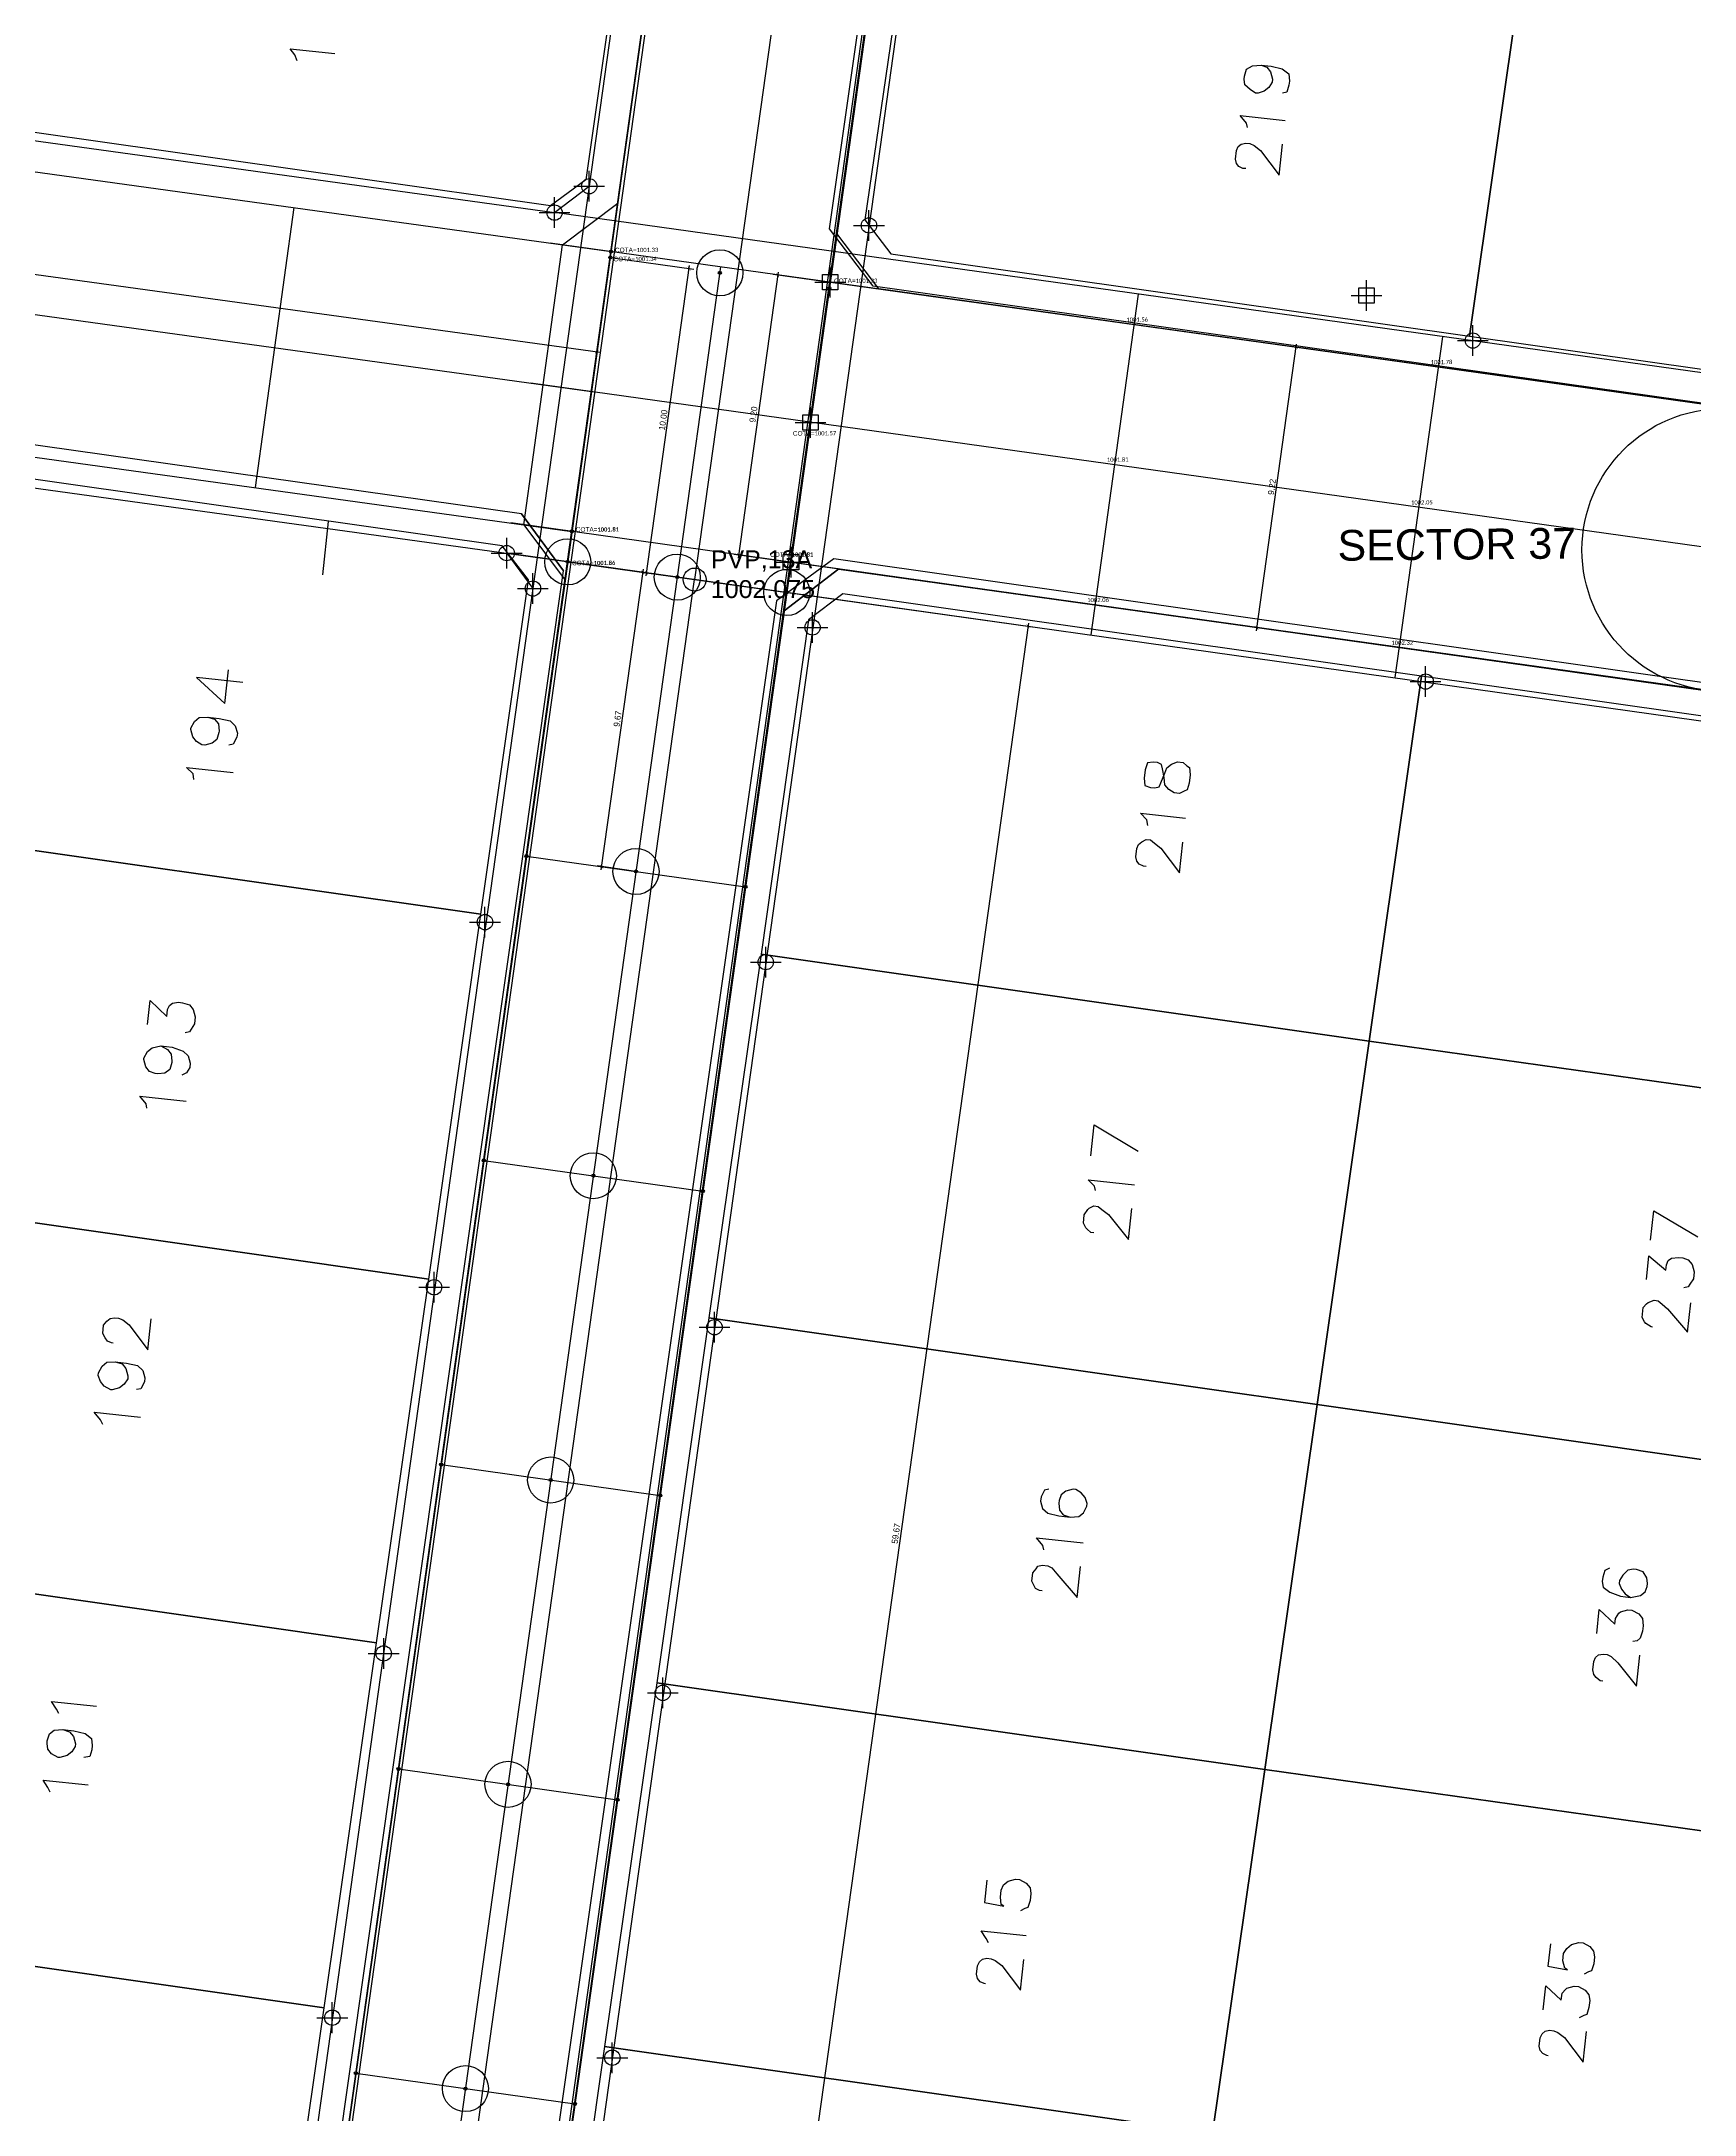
# Model space of a CAD drawing. Header units: metres. Extents: x -977055 to 805873, y -1033982 to 242021.
# Drawn here: x 926.9 to 980.7, y 897.5 to 965 of the extents above; entities that cross this region are included whole.
import ezdxf

# ---------------------------------------------------------------- set-up
doc = ezdxf.new("R2010")
doc.units = ezdxf.units.M
doc.header["$PDMODE"] = 32
doc.header["$PDSIZE"] = 1.5
for name, color, linetype in [('12-CONDICIONES EXISTENTES', 2, 'Continuous'), ('C-ANNO-MATC-TEXT', 150, 'Continuous'), ('C-ROAD-PROF-TEXT', 11, 'Continuous'), ('LOTE 243', 6, 'Continuous'), ('PUNTOS V', 4, 'Continuous'), ('V-NODE', 1, 'Continuous')]:
    doc.layers.add(name, color=color, linetype=linetype)
doc.layers.add('PDF2_area escolar', color=7, linetype='Continuous', true_color=0x989898)
doc.layers.add('PDF_Geometry', color=7, linetype='Continuous', true_color=0x797979)
doc.styles.add('CITY2', font='stylu.ttf', dxfattribs={"height": 0.2})
doc.styles.get("Standard").update_dxf_attribs({"font": 'arial.ttf'})
doc.dimstyles.new('COTAS2', dxfattribs={"dimtxt": 0.02, "dimasz": 0.1, "dimexe": 0.15, "dimexo": 0.08, "dimgap": 0.05, "dimtad": 1, "dimzin": 0, "dimdsep": 46, "dimtxsty": 'CITY2', "dimblk": 'ARCHTICK', "dimcen": 1, "dimdle": 0.1, "dimclrd": 1, "dimclre": 1, "dimclrt": 2, "dimadec": 0, "dimazin": 0, "dimtfac": 1, "dimtofl": 0, "dimtmove": 0, "dimatfit": 3, "dimldrblk": 'ARCHTICK', "dimfxl": 0.18, "dimtolj": 1, "dimtzin": 0, "dimarcsym": 0})

# ---------------------------------------------------------------- blocks, each defined once
blk = doc.blocks.new('base')
at = {"layer": 'PDF_Geometry', "lineweight": 25, "extrusion": (-0.000787417, 0.063364, 0.99799), "elevation": 0.026}
for points in [[(-314.355, -197.288), (-299.601, -195.681), (-292.744, -194.188), (-282.663, -192.111), (-274.476, -190.361), (-258.037, -185.154), (-248.029, -180.61), (-240.539, -177.71), (-228.643, -174.042), (-222.733, -172.714), (-217.384, -171.04), (-209.935, -169.248), (-202.16, -164.759), (-196.196, -160.284), (-195.073, -159.817), (-178.095, -157.457), (-154.298, -156.614), (-136.667, -154.611), (-124.436, -153.164), (-118.066, -151.474), (-100.79, -146.646), (-80.955, -140.967), (-73.385, -139.328), (-61.694, -135.822), (-40.504, -131.604), (-37.727, -130.872), (-17.661, -129.441), (1.311, -127.461), (21.092, -124.929), (41.006, -122.83), (47.376, -123.458), (63.592, -123.186), (81.402, -124.312), (85.639, -96.072), (88.705, -66.393), (92.811, -40.781), (97.16, -22.386), (100.596, -1.562), (102.483, 8.32), (109.691, 37.361), (117.528, 76.62), (126.217, 115.638), (131.513, 149.592), (134.682, 173.973), (136.916, 195.591), (139.956, 229.678), (141.558, 250.676), (142.614, 271.37), (143.252, 283.21), (147.066, 312.938), (152.58, 355.631), (153.554, 396.042), (150.869, 418.02), (151.777, 438.639), (150.959, 458.028), (151.777, 438.639), (150.869, 418.02), (153.554, 396.042), (152.58, 355.631), (147.066, 312.938), (143.252, 283.21), (142.614, 271.37), (141.558, 250.676), (139.956, 229.678), (136.916, 195.591), (134.682, 173.973), (131.513, 149.592), (126.217, 115.638), (117.528, 76.62), (109.691, 37.361), (102.483, 8.32), (100.596, -1.562), (97.16, -22.386), (92.811, -40.781), (88.705, -66.393), (85.639, -96.072), (81.402, -124.312), (63.592, -123.186), (47.376, -123.458), (41.006, -122.83), (21.092, -124.929), (1.311, -127.461), (-17.661, -129.441), (-37.727, -130.872), (-40.504, -131.604), (-61.694, -135.822), (-73.385, -139.328), (-80.955, -140.967), (-100.79, -146.646), (-118.066, -151.474), (-124.436, -153.164), (-136.667, -154.611), (-154.298, -156.614), (-178.095, -157.457), (-195.073, -159.817), (-196.196, -160.284), (-202.16, -164.759), (-209.935, -169.248), (-217.384, -171.04), (-222.733, -172.714), (-228.643, -174.042), (-240.539, -177.71), (-248.029, -180.61), (-258.037, -185.154), (-274.476, -190.361), (-282.663, -192.111), (-292.744, -194.188), (-299.601, -195.681), (-314.355, -197.288), (-312.178, -178.446), (-309.146, -157.898), (-306.876, -132.899), (-305.823, -118.002), (-298.643, -78.802), (-291.055, -45.077), (-282.252, -15.116), (-275.645, 10.473), (-270.319, 33.898), (-263.825, 63.164), (-258.15, 86.408), (-284.424, 123.888)], [(-120.33, -7.08), (-121.726, -5.196), (-110.823, 64.902), (-108.945, 66.252), (-70.522, 60.325), (-69.126, 58.441), (-80.029, -11.657), (-81.907, -13.007)], [(-51.867, 52.744), (-51.797, 52.55), (-51.637, 52.346), (-53.099, 52.522)], [(-83.242, 53.278), (-83.419, 53.346), (-83.54, 53.5), (-83.604, 53.739), (-83.593, 53.831), (-83.479, 54.003), (-83.326, 54.123), (-83.132, 54.193), (-83.04, 54.182), (-82.869, 54.068), (-82.702, 53.909), (-82.679, 53.721), (-82.69, 53.629), (-82.763, 53.406), (-82.962, 53.291), (-83.242, 53.278), (-83.562, 53.317), (-83.922, 53.407), (-84.134, 53.571), (-84.152, 53.805), (-84.136, 53.943), (-84.062, 54.166), (-83.92, 54.195)], [(-82.766, 55.308), (-82.736, 55.165), (-82.535, 54.909), (-83.998, 55.085)], [(-82.697, 56.644), (-82.606, 56.633), (-82.474, 56.571), (-82.394, 56.469), (-82.365, 56.326), (-82.398, 56.052), (-82.46, 55.92), (-82.562, 55.84), (-82.705, 55.811), (-82.842, 55.827), (-82.974, 55.889), (-83.186, 56.054), (-83.783, 56.868), (-83.904, 55.862)], [(-70.522, 60.325), (-69.126, 58.441)], [(-58.98, 67.605), (-60.33, 69.484)], [(-52.49, 69.513), (-52.699, 67.776)], [(-95.361, 161.299), (-95.875, 161.268), (-108.942, 77.056), (-107.591, 75.178), (-69.128, 69.199), (-67.25, 70.549), (-53.172, 161.224)], [(-69.128, 69.199), (-67.25, 70.549)], [(-49.844, 72.997), (-48.336, 72.815), (-49.253, 73.667), (-49.385, 72.57)], [(-48.69, 74.11), (-48.913, 74.183), (-49.034, 74.336), (-49.052, 74.57), (-49.046, 74.616), (-48.973, 74.839), (-48.819, 74.96), (-48.58, 75.024), (-48.488, 75.013), (-48.317, 74.899), (-48.196, 74.746), (-48.132, 74.506), (-48.138, 74.46), (-48.256, 74.243), (-48.41, 74.122), (-48.69, 74.11), (-49.056, 74.154), (-49.416, 74.243), (-49.582, 74.403), (-49.646, 74.642), (-49.629, 74.779), (-49.51, 74.997), (-49.368, 75.026)], [(-48.214, 76.139), (-48.19, 75.951), (-47.983, 75.74), (-49.492, 75.922)], [(-79.241, 78.022), (-79.217, 77.834), (-79.01, 77.623), (-80.473, 77.8)], [(-79.172, 79.359), (-79.081, 79.348), (-78.949, 79.285), (-78.869, 79.183), (-78.84, 79.04), (-78.873, 78.766), (-78.935, 78.635), (-79.037, 78.554), (-79.186, 78.479), (-79.323, 78.496), (-79.449, 78.604), (-79.661, 78.768), (-80.258, 79.582), (-80.379, 78.577)], [(-46.604, 84.106), (-46.698, 83.329), (-47.237, 83.858), (-47.265, 83.629), (-47.327, 83.498), (-47.429, 83.417), (-47.618, 83.394), (-47.755, 83.41), (-47.978, 83.483), (-48.098, 83.637), (-48.162, 83.877), (-48.135, 84.105), (-48.021, 84.277), (-47.965, 84.363), (-47.822, 84.392)], [(-47.03, 84.807), (-47.248, 84.926), (-47.368, 85.079), (-47.386, 85.313), (-47.381, 85.359), (-47.308, 85.582), (-47.154, 85.703), (-46.92, 85.721), (-46.829, 85.71), (-46.651, 85.642), (-46.531, 85.489), (-46.467, 85.249), (-46.472, 85.203), (-46.591, 84.986), (-46.745, 84.865), (-47.03, 84.807), (-47.396, 84.851), (-47.75, 84.986), (-47.917, 85.145), (-47.981, 85.385), (-47.964, 85.522), (-47.851, 85.694), (-47.703, 85.769)], [(-46.554, 86.836), (-46.525, 86.693), (-46.324, 86.437), (-47.832, 86.619)], [(-77.25, 88.772), (-77.371, 87.767), (-78.797, 88.634)], [(-77.392, 89.902), (-77.363, 89.76), (-77.156, 89.549), (-78.665, 89.731)], [(-77.318, 91.284), (-77.227, 91.273), (-77.101, 91.166), (-77.06, 91.114), (-76.986, 90.966), (-77.019, 90.692), (-77.132, 90.52), (-77.183, 90.48), (-77.331, 90.405), (-77.469, 90.422), (-77.595, 90.529), (-77.807, 90.694), (-78.45, 91.514), (-78.571, 90.508)], [(-95.439, 91.752), (-95.555, 90.792), (-96.981, 91.659)], [(-95.285, 93.032), (-95.379, 92.255), (-95.923, 92.738), (-95.945, 92.555), (-96.008, 92.423), (-96.11, 92.343), (-96.344, 92.325), (-96.481, 92.341), (-96.659, 92.409), (-96.779, 92.563), (-96.843, 92.802), (-96.815, 93.031), (-96.702, 93.202), (-96.645, 93.288), (-96.503, 93.318)], [(-95.469, 94.584), (-95.423, 94.579), (-95.252, 94.465), (-95.211, 94.414), (-95.136, 94.266), (-95.175, 93.946), (-95.283, 93.82), (-95.334, 93.78), (-95.528, 93.71), (-95.665, 93.727), (-95.791, 93.835), (-95.958, 93.994), (-96.606, 94.768), (-96.722, 93.808)], [(-45.354, 94.482), (-45.309, 94.476), (-45.177, 94.414), (-45.097, 94.312), (-45.022, 94.164), (-45.055, 93.889), (-45.163, 93.763), (-45.265, 93.683), (-45.408, 93.654), (-45.545, 93.67), (-45.677, 93.732), (-45.889, 93.897), (-46.486, 94.711), (-46.607, 93.705)], [(-45.42, 95.093), (-45.643, 95.166), (-45.764, 95.319), (-45.827, 95.559), (-45.816, 95.65), (-45.703, 95.822), (-45.549, 95.943), (-45.31, 96.007), (-45.264, 96.001), (-45.047, 95.882), (-44.926, 95.729), (-44.857, 95.535), (-44.868, 95.443), (-44.987, 95.226), (-45.14, 95.105), (-45.42, 95.093), (-45.786, 95.137), (-46.146, 95.226), (-46.312, 95.386), (-46.376, 95.625), (-46.359, 95.762), (-46.24, 95.98), (-46.098, 96.009)], [(-44.989, 97.127), (-44.914, 96.979), (-44.713, 96.723), (-46.222, 96.905)], [(-75.756, 99.629), (-75.614, 99.658), (-75.495, 99.875), (-75.478, 100.012), (-75.542, 100.252), (-75.709, 100.411), (-76.069, 100.501), (-76.434, 100.545), (-76.714, 100.532), (-76.868, 100.412), (-76.987, 100.194), (-76.998, 100.103), (-76.928, 99.909), (-76.808, 99.755), (-76.636, 99.642), (-76.545, 99.631), (-76.305, 99.695), (-76.151, 99.815), (-76.084, 99.993), (-76.073, 100.084), (-76.091, 100.318), (-76.211, 100.472), (-76.434, 100.545)], [(-75.565, 101.6), (-75.536, 101.457), (-75.335, 101.201), (-76.844, 101.383)], [(-75.497, 102.936), (-75.406, 102.925), (-75.274, 102.863), (-75.239, 102.766), (-75.164, 102.618), (-75.198, 102.343), (-75.305, 102.217), (-75.362, 102.131), (-75.505, 102.102), (-75.688, 102.124), (-75.819, 102.187), (-75.98, 102.391), (-76.629, 103.165), (-76.75, 102.16)], [(-93.968, 102.425), (-93.82, 102.5), (-93.747, 102.723), (-93.73, 102.861), (-93.754, 103.049), (-93.966, 103.214), (-94.32, 103.349), (-94.64, 103.388), (-94.971, 103.335), (-95.125, 103.214), (-95.193, 103.037), (-95.204, 102.945), (-95.18, 102.757), (-95.065, 102.558), (-94.842, 102.484), (-94.75, 102.473), (-94.562, 102.497), (-94.403, 102.663), (-94.289, 102.835), (-94.278, 102.927), (-94.348, 103.12), (-94.468, 103.274), (-94.64, 103.388)], [(-93.526, 104.552), (-93.62, 103.775), (-94.119, 104.252), (-94.141, 104.069), (-94.254, 103.897), (-94.305, 103.857), (-94.545, 103.793), (-94.682, 103.81), (-94.9, 103.929), (-95.02, 104.083), (-95.038, 104.317), (-95.016, 104.499), (-94.943, 104.722), (-94.841, 104.803), (-94.698, 104.832)], [(-93.71, 106.104), (-93.619, 106.093), (-93.493, 105.985), (-93.412, 105.883), (-93.383, 105.74), (-93.416, 105.466), (-93.478, 105.334), (-93.581, 105.254), (-93.723, 105.225), (-93.861, 105.241), (-93.992, 105.303), (-94.199, 105.514), (-94.802, 106.282), (-94.923, 105.276)], [(-43.438, 106.539), (-43.363, 106.391), (-43.208, 106.141), (-44.67, 106.317)], [(-43.56, 107.064), (-43.783, 107.137), (-43.904, 107.291), (-43.968, 107.531), (-43.957, 107.622), (-43.843, 107.794), (-43.69, 107.914), (-43.45, 107.978), (-43.404, 107.973), (-43.187, 107.854), (-43.066, 107.7), (-43.043, 107.512), (-43.054, 107.42), (-43.127, 107.197), (-43.281, 107.077), (-43.56, 107.064), (-43.926, 107.108), (-44.286, 107.198), (-44.498, 107.363), (-44.516, 107.597), (-44.5, 107.734), (-44.427, 107.957), (-44.238, 107.98)], [(-43.13, 109.099), (-43.055, 108.951), (-42.899, 108.7), (-44.362, 108.876)], [(-73.575, 112.35), (-73.487, 113.081), (-74.121, 113.204), (-74.035, 113.147), (-74.017, 112.913), (-74.044, 112.684), (-74.112, 112.507), (-74.266, 112.386), (-74.505, 112.323), (-74.642, 112.339), (-74.86, 112.458), (-74.981, 112.612), (-75.004, 112.8), (-74.977, 113.029), (-74.903, 113.252), (-74.807, 113.286), (-74.658, 113.361)], [(-73.607, 114.394), (-73.532, 114.246), (-73.376, 113.995), (-74.839, 114.171)], [(-91.892, 114.649), (-91.804, 115.381), (-92.439, 115.503), (-92.353, 115.447), (-92.289, 115.207), (-92.316, 114.979), (-92.43, 114.807), (-92.583, 114.686), (-92.823, 114.622), (-92.96, 114.639), (-93.178, 114.758), (-93.298, 114.911), (-93.322, 115.1), (-93.294, 115.328), (-93.221, 115.551), (-93.124, 115.586), (-92.976, 115.661)], [(-73.493, 115.725), (-73.447, 115.719), (-73.315, 115.657), (-73.235, 115.555), (-73.206, 115.412), (-73.239, 115.138), (-73.301, 115.006), (-73.403, 114.926), (-73.546, 114.897), (-73.683, 114.913), (-73.815, 114.975), (-74.027, 115.14), (-74.624, 115.954), (-74.745, 114.948)], [(-91.634, 116.797), (-91.727, 116.02), (-92.226, 116.498), (-92.254, 116.269), (-92.362, 116.143), (-92.413, 116.103), (-92.652, 116.039), (-92.789, 116.056), (-93.007, 116.175), (-93.128, 116.328), (-93.151, 116.517), (-93.124, 116.745), (-93.05, 116.968), (-92.954, 117.003), (-92.805, 117.078)], [(-91.777, 118.299), (-91.732, 118.293), (-91.6, 118.231), (-91.52, 118.128), (-91.49, 117.986), (-91.523, 117.712), (-91.586, 117.58), (-91.688, 117.5), (-91.831, 117.47), (-91.968, 117.487), (-92.099, 117.549), (-92.311, 117.714), (-92.909, 118.528), (-93.03, 117.522)]]:
    blk.add_lwpolyline(points, dxfattribs=at)
for points in [[(-111.514, 53.392), (-113.358, 41.558), (-93.603, 38.482), (-91.755, 50.362)], [(-62.897, 45.866), (-61.215, 56.746), (-60.048, 57.579), (-41.294, 54.67), (-43.143, 42.79)], [(-89.911, 62.197), (-91.755, 50.362), (-72, 47.287), (-70.273, 58.161), (-71.111, 59.283)], [(-109.833, 64.272), (-111.514, 53.392), (-91.755, 50.362), (-89.911, 62.197), (-108.666, 65.106)], [(-57.502, 80.643), (-59.183, 69.763), (-58.345, 68.642), (-39.59, 65.733), (-37.747, 77.567)], [(-86.359, 85.14), (-88.208, 73.26), (-69.407, 70.346), (-68.286, 71.184), (-66.604, 82.064)], [(-106.119, 88.17), (-107.795, 77.335), (-106.962, 76.168), (-88.208, 73.26), (-86.359, 85.14)], [(-79.148, 76.481), (-79.166, 76.715), (-79.344, 76.783), (-79.481, 76.799), (-79.623, 76.77), (-79.686, 76.638), (-79.816, 76.329), (-79.883, 76.152), (-80.037, 76.031), (-80.231, 75.962), (-80.414, 75.984), (-80.54, 76.092), (-80.626, 76.149), (-80.644, 76.383), (-80.611, 76.657), (-80.538, 76.88), (-80.441, 76.915), (-80.292, 76.99), (-80.11, 76.968), (-79.938, 76.854), (-79.817, 76.7), (-79.799, 76.466), (-79.741, 76.181), (-79.711, 76.039), (-79.58, 75.976), (-79.443, 75.96), (-79.254, 75.983), (-79.181, 76.207)], [(-55.653, 92.523), (-57.502, 80.643), (-37.747, 77.567), (-35.898, 89.447)], [(-84.516, 96.974), (-86.359, 85.14), (-66.604, 82.064), (-64.761, 93.899)], [(-104.27, 100.05), (-106.119, 88.17), (-86.359, 85.14), (-84.516, 96.974)], [(-53.81, 104.357), (-55.653, 92.523), (-35.898, 89.447), (-34.055, 101.282)], [(-82.667, 108.854), (-84.516, 96.974), (-64.761, 93.899), (-62.913, 105.779)], [(-102.427, 111.884), (-104.27, 100.05), (-84.516, 96.974), (-82.667, 108.854)], [(-51.961, 116.238), (-53.81, 104.357), (-34.055, 101.282), (-32.207, 113.162)], [(-80.824, 120.689), (-82.667, 108.854), (-62.913, 105.779), (-61.07, 117.613)], [(-100.578, 123.764), (-102.427, 111.884), (-82.667, 108.854), (-80.824, 120.689)], [(-50.118, 128.072), (-51.961, 116.238), (-32.207, 113.162), (-30.364, 124.996)], [(-78.975, 132.569), (-80.824, 120.689), (-61.07, 117.613), (-59.221, 129.493)]]:
    blk.add_lwpolyline(points, close=True, dxfattribs=at)
blk.add_lwpolyline([(-45.276, 166.718), (-60.33, 69.484), (-58.98, 67.605), (-20.511, 61.672), (-18.633, 63.023), (0.247, 184.698, 0.636424), (-2.755, 186.728), (-17.682, 177.908)], format="xyb", dxfattribs=at)
blk = doc.blocks.new('*U3056')
at = {"color": 0, "linetype": 'ByBlock', "lineweight": -2, "transparency": 16777216}
for p, q in [((-1, 0), (1, 0)), ((0, -1), (0, 1))]:
    blk.add_line(p, q, dxfattribs=at)
blk.add_circle((0, 0), 0.5, dxfattribs=at)
blk = doc.blocks.new('*U3077', base_point=(953.864, 958.99, 1002.067))
at = {"layer": 'V-NODE', "color": 90, "lineweight": -2, "xscale": 0.5, "yscale": 0.5, "zscale": 0.5}
blk.add_blockref('*U3056', (953.864, 958.99, 1002.067), dxfattribs=at)
blk = doc.blocks.new('*U3080', base_point=(952.027, 945.909, 1002.774))
at = {"layer": 'V-NODE', "color": 90, "lineweight": -2, "xscale": 0.5, "yscale": 0.5, "zscale": 0.5}
blk.add_blockref('*U3056', (952.027, 945.909, 1002.774), dxfattribs=at)
blk = doc.blocks.new('*U3083', base_point=(950.504, 935.015, 1003.477))
at = {"layer": 'V-NODE', "color": 90, "lineweight": -2, "xscale": 0.5, "yscale": 0.5, "zscale": 0.5}
blk.add_blockref('*U3056', (950.504, 935.015, 1003.477), dxfattribs=at)
blk = doc.blocks.new('*U3086', base_point=(948.836, 923.133, 1004.321))
at = {"layer": 'V-NODE', "color": 90, "lineweight": -2, "xscale": 0.5, "yscale": 0.5, "zscale": 0.5}
blk.add_blockref('*U3056', (948.836, 923.133, 1004.321), dxfattribs=at)
blk = doc.blocks.new('*U3089', base_point=(947.153, 911.234, 1005.203))
at = {"layer": 'V-NODE', "color": 90, "lineweight": -2, "xscale": 0.5, "yscale": 0.5, "zscale": 0.5}
blk.add_blockref('*U3056', (947.153, 911.234, 1005.203), dxfattribs=at)
blk = doc.blocks.new('*U3092', base_point=(945.51, 899.36, 1006.168))
at = {"layer": 'V-NODE', "color": 90, "lineweight": -2, "xscale": 0.5, "yscale": 0.5, "zscale": 0.5}
blk.add_blockref('*U3056', (945.51, 899.36, 1006.168), dxfattribs=at)
blk = doc.blocks.new('*U3116', base_point=(936.396, 900.662, 1005.885))
at = {"layer": 'V-NODE', "color": 90, "lineweight": -2, "xscale": 0.5, "yscale": 0.5, "zscale": 0.5}
blk.add_blockref('*U3056', (936.396, 900.662, 1005.885), dxfattribs=at)
blk = doc.blocks.new('*U3119', base_point=(938.067, 912.518, 1004.977))
at = {"layer": 'V-NODE', "color": 90, "lineweight": -2, "xscale": 0.5, "yscale": 0.5, "zscale": 0.5}
blk.add_blockref('*U3056', (938.067, 912.518, 1004.977), dxfattribs=at)
blk = doc.blocks.new('*U3122', base_point=(939.707, 924.433, 1004.107))
at = {"layer": 'V-NODE', "color": 90, "lineweight": -2, "xscale": 0.5, "yscale": 0.5, "zscale": 0.5}
blk.add_blockref('*U3056', (939.707, 924.433, 1004.107), dxfattribs=at)
blk = doc.blocks.new('*U3125', base_point=(941.365, 936.316, 1003.333))
at = {"layer": 'V-NODE', "color": 90, "lineweight": -2, "xscale": 0.5, "yscale": 0.5, "zscale": 0.5}
blk.add_blockref('*U3056', (941.365, 936.316, 1003.333), dxfattribs=at)
blk = doc.blocks.new('*U3128', base_point=(942.926, 947.174, 1002.671))
at = {"layer": 'V-NODE', "color": 90, "lineweight": -2, "xscale": 0.5, "yscale": 0.5, "zscale": 0.5}
blk.add_blockref('*U3056', (942.926, 947.174, 1002.671), dxfattribs=at)
blk = doc.blocks.new('*U3131', base_point=(942.071, 948.326, 1002.585))
at = {"layer": 'V-NODE', "color": 90, "lineweight": -2, "xscale": 0.5, "yscale": 0.5, "zscale": 0.5}
blk.add_blockref('*U3056', (942.071, 948.326, 1002.585), dxfattribs=at)
blk = doc.blocks.new('*U3140', base_point=(944.758, 960.267, 1001.858))
at = {"layer": 'V-NODE', "color": 90, "lineweight": -2, "xscale": 0.5, "yscale": 0.5, "zscale": 0.5}
blk.add_blockref('*U3056', (944.758, 960.267, 1001.858), dxfattribs=at)
blk = doc.blocks.new('*U3143', base_point=(943.63, 959.409, 1001.897))
at = {"layer": 'V-NODE', "color": 90, "lineweight": -2, "xscale": 0.5, "yscale": 0.5, "zscale": 0.5}
blk.add_blockref('*U3056', (943.63, 959.409, 1001.897), dxfattribs=at)
blk = doc.blocks.new('*U3146', base_point=(973.521, 955.245, 1002.46))
at = {"layer": 'V-NODE', "color": 90, "lineweight": -2, "xscale": 0.5, "yscale": 0.5, "zscale": 0.5}
blk.add_blockref('*U3056', (973.521, 955.245, 1002.46), dxfattribs=at)
blk = doc.blocks.new('*U3149', base_point=(971.983, 944.147, 1003.073))
at = {"layer": 'V-NODE', "color": 90, "lineweight": -2, "xscale": 0.5, "yscale": 0.5, "zscale": 0.5}
blk.add_blockref('*U3056', (971.983, 944.147, 1003.073), dxfattribs=at)
blk = doc.blocks.new('_ArchTick')
at = {"color": 0, "linetype": 'ByBlock', "const_width": 0.15}
blk.add_lwpolyline([(-0.5, -0.5), (0.5, 0.5)], dxfattribs=at)
blk = doc.blocks.new('*D3915')
at = {"layer": 'Defpoints', "color": 0, "transparency": 16777216}
for p in [(946.507, 947.702), (947.622, 947.545), (946.279, 937.967)]:
    blk.add_point(p, dxfattribs=at)
at = {"layer": 'PUNTOS V', "color": 1, "lineweight": -2, "transparency": 16777216}
blk.add_line((945.151, 938.024), (946.521, 947.801), dxfattribs=at)
at = {"layer": 'PUNTOS V', "color": 1, "linetype": 'Continuous', "lineweight": -2, "transparency": 16777216}
for p, q in [((947.543, 947.556), (946.359, 947.722)), ((946.2, 937.978), (945.016, 938.144))]:
    blk.add_line(p, q, dxfattribs=at)
at = {"layer": 'PUNTOS V', "color": 1, "lineweight": -2, "transparency": 16777216, "xscale": 0.1, "yscale": 0.1, "zscale": 0.1}
for p, rotation in [((946.507, 947.702), 82.01936162084893), ((945.165, 938.123), 262.0193616208489)]:
    blk.add_blockref('_ArchTick', p, dxfattribs=dict(at, rotation=rotation))
at = {"layer": 'PUNTOS V', "color": 2, "transparency": 16777216, "insert": (945.68, 942.934), "char_height": 0.2, "attachment_point": 5, "rotation": 82.01936, "style": 'CITY2'}
blk.add_mtext('\\A1;9.67', dxfattribs=at)
blk = doc.blocks.new('*D3950')
at = {"layer": 'Defpoints', "color": 0, "transparency": 16777216}
for p in [(948.189, 947.466), (939.905, 888.372), (950.756, 886.85)]:
    blk.add_point(p, dxfattribs=at)
at = {"layer": 'PUNTOS V', "color": 1, "linetype": 'Continuous', "lineweight": -2, "transparency": 16777216}
for p, q in [((948.269, 947.455), (959.189, 945.924)), ((939.984, 888.361), (950.904, 886.83))]:
    blk.add_line(p, q, dxfattribs=at)
at = {"layer": 'PUNTOS V', "color": 1, "lineweight": -2, "transparency": 16777216}
blk.add_line((959.054, 946.043), (950.742, 886.751), dxfattribs=at)
at = {"layer": 'PUNTOS V', "color": 1, "lineweight": -2, "transparency": 16777216, "xscale": 0.1, "yscale": 0.1, "zscale": 0.1}
for p, rotation in [((959.04, 945.944), 82.0193616208496), ((950.756, 886.85), 262.0193616208496)]:
    blk.add_blockref('_ArchTick', p, dxfattribs=dict(at, rotation=rotation))
at = {"layer": 'PUNTOS V', "color": 2, "transparency": 16777216, "insert": (954.742, 916.419), "char_height": 0.2, "attachment_point": 5, "rotation": 82.01936, "style": 'CITY2'}
blk.add_mtext('\\A1;59.67', dxfattribs=at)
blk = doc.blocks.new('*D3961')
at = {"layer": '12-CONDICIONES EXISTENTES', "color": 1, "linetype": 'Continuous', "lineweight": -2, "transparency": 16777216}
for p, q in [((945.523, 957.937), (948.16, 957.568)), ((944.137, 948.034), (946.774, 947.665))]:
    blk.add_line(p, q, dxfattribs=at)
at = {"layer": '12-CONDICIONES EXISTENTES', "color": 1, "lineweight": -2, "transparency": 16777216}
blk.add_line((946.612, 947.587), (948.025, 957.688), dxfattribs=at)
at = {"layer": 'Defpoints', "color": 0, "transparency": 16777216}
for p in [(945.443, 957.948), (948.011, 957.589), (944.058, 948.045)]:
    blk.add_point(p, dxfattribs=at)
at = {"layer": '12-CONDICIONES EXISTENTES', "color": 1, "lineweight": -2, "transparency": 16777216, "xscale": 0.1, "yscale": 0.1, "zscale": 0.1}
for p, rotation in [((948.011, 957.589), 82.03476766765216), ((946.625, 947.686), 262.0347676676521)]:
    blk.add_blockref('_ArchTick', p, dxfattribs=dict(at, rotation=rotation))
at = {"layer": '12-CONDICIONES EXISTENTES', "color": 2, "transparency": 16777216, "insert": (947.166, 952.659), "char_height": 0.2, "attachment_point": 5, "rotation": 82.03477, "style": 'CITY2'}
blk.add_mtext('\\A1;10.00', dxfattribs=at)
blk = doc.blocks.new('*D3962')
at = {"layer": '12-CONDICIONES EXISTENTES', "color": 1, "linetype": 'Continuous', "lineweight": -2, "transparency": 16777216}
for p, q in [((903.274, 959.406), (903.461, 960.763)), ((944.844, 953.669), (945.032, 955.026))]:
    blk.add_line(p, q, dxfattribs=at)
at = {"layer": '12-CONDICIONES EXISTENTES', "color": 1, "lineweight": -2, "transparency": 16777216}
blk.add_line((903.341, 960.628), (945.11, 954.863), dxfattribs=at)
at = {"layer": 'Defpoints', "color": 0, "transparency": 16777216}
for p in [(903.263, 959.326, 1001.631), (945.011, 954.877), (944.833, 953.589, 1001.429)]:
    blk.add_point(p, dxfattribs=at)
at = {"layer": '12-CONDICIONES EXISTENTES', "color": 1, "lineweight": -2, "transparency": 16777216, "xscale": 0.1, "yscale": 0.1, "zscale": 0.1}
for p, rotation in [((903.441, 960.614), 172.1422109630282), ((945.011, 954.877), 352.1422109630282)]:
    blk.add_blockref('_ArchTick', p, dxfattribs=dict(at, rotation=rotation))
at = {"layer": '12-CONDICIONES EXISTENTES', "color": 2, "transparency": 16777216, "insert": (924.247, 957.899), "char_height": 0.2, "attachment_point": 5, "rotation": 352.14221, "style": 'CITY2'}
blk.add_mtext('\\A1;41.96', dxfattribs=at)
blk = doc.blocks.new('*D3967')
at = {"layer": '12-CONDICIONES EXISTENTES', "color": 1, "lineweight": -2, "transparency": 16777216}
blk.add_line((966.479, 945.794), (967.782, 955.127), dxfattribs=at)
at = {"layer": '12-CONDICIONES EXISTENTES', "color": 1, "linetype": 'Continuous', "lineweight": -2, "transparency": 16777216}
for p, q in [((972.327, 954.391), (967.62, 955.049)), ((971.051, 945.256), (966.344, 945.914))]:
    blk.add_line(p, q, dxfattribs=at)
at = {"layer": 'Defpoints', "color": 0, "transparency": 16777216}
for p in [(967.769, 955.028), (972.406, 954.38), (971.131, 945.245)]:
    blk.add_point(p, dxfattribs=at)
at = {"layer": '12-CONDICIONES EXISTENTES', "color": 1, "lineweight": -2, "transparency": 16777216, "xscale": 0.1, "yscale": 0.1, "zscale": 0.1}
for p, rotation in [((967.769, 955.028), 82.04875663577569), ((966.493, 945.893), 262.0487566357757)]:
    blk.add_blockref('_ArchTick', p, dxfattribs=dict(at, rotation=rotation))
at = {"layer": '12-CONDICIONES EXISTENTES', "color": 2, "transparency": 16777216, "insert": (966.979, 950.482), "char_height": 0.2, "attachment_point": 5, "rotation": 82.04876, "style": 'CITY2'}
blk.add_mtext('\\A1;9.22', dxfattribs=at)
blk = doc.blocks.new('*U4239')
at = {"color": 0, "linetype": 'ByBlock', "lineweight": -2, "transparency": 16777216}
for p, q in [((-1, 0), (1, 0)), ((0, -1), (0, 1))]:
    blk.add_line(p, q, dxfattribs=at)
blk.add_lwpolyline([(-0.5, -0.5), (-0.5, 0.5), (0.5, 0.5), (0.5, -0.5)], close=True, dxfattribs=at)
blk = doc.blocks.new('*D5359')
at = {"color": 1, "lineweight": -2, "transparency": 16777216}
blk.add_line((950.906, 957.474), (949.605, 948.164), dxfattribs=at)
at = {"color": 1, "linetype": 'Continuous', "lineweight": -2, "transparency": 16777216}
for p, q in [((982.23, 952.998), (950.743, 957.396)), ((980.957, 943.886), (949.471, 948.284))]:
    blk.add_line(p, q, dxfattribs=at)
at = {"layer": 'Defpoints', "color": 0, "transparency": 16777216}
for p in [(982.309, 952.987), (949.619, 948.263), (981.036, 943.875)]:
    blk.add_point(p, dxfattribs=at)
at = {"color": 1, "lineweight": -2, "transparency": 16777216, "xscale": 0.1, "yscale": 0.1, "zscale": 0.1}
for p, rotation in [((950.892, 957.375), 82.04875663577621), ((949.619, 948.263), 262.0487566357762)]:
    blk.add_blockref('_ArchTick', p, dxfattribs=dict(at, rotation=rotation))
at = {"color": 2, "transparency": 16777216, "insert": (950.103, 952.84), "char_height": 0.2, "attachment_point": 5, "rotation": 82.04876, "style": 'CITY2'}
blk.add_mtext('\\A1;9.20', dxfattribs=at)

msp = doc.modelspace()

# ---------------------------------------------------------------- linework, layer by layer
at = {"elevation": 997.376}
msp.add_lwpolyline([(954.14027, 1031.57429), (955.50294, 1029.92126), (931.46234, 858.20275), (938.59384, 857.21185), (962.62822, 1028.88594), (962.68515, 1028.87822), (964.56601, 1030.192), (954.13989, 1031.57475)], dxfattribs=at)
msp.add_lwpolyline([(952.87752, 947.80826), (991.3776, 942.43083), (992.75153, 940.62821), (994.45726, 952.89309), (992.65936, 951.54111), (954.18141, 956.92609), (952.82176, 958.72453), (951.10433, 946.44823), (952.88464, 947.81371)])
msp.add_circle((981.67264, 948.43101), 4.6)
at = {"layer": '12-CONDICIONES EXISTENTES', "color": 1}
for points, elevation in [([(992.401, 952.597), (943.63, 959.409)], 2001.763), ([(993.61809, 946.76255), (942.85397, 953.85293)], 2001.763), ([(990.813, 941.465), (942.071, 948.326)], 1003.431)]:
    msp.add_lwpolyline(points, dxfattribs=dict(at, elevation=elevation))
at = {"layer": '12-CONDICIONES EXISTENTES', "color": 2}
for points, elevation in [([(992.26254, 951.60663), (943.49167, 958.41861)], 2001.763), ([(990.95192, 942.4553), (942.21039, 949.31624)], 1003.431)]:
    msp.add_lwpolyline(points, dxfattribs=dict(at, elevation=elevation))
at = {"layer": '12-CONDICIONES EXISTENTES', "color": 1}
for points in [[(951.18788, 947.04532), (952.73708, 958.13698)], [(961.09174, 945.66201), (962.64095, 956.75368)], [(970.9956, 944.27871), (972.54481, 955.37038)]]:
    msp.add_lwpolyline(points, dxfattribs=at)
for centre in [(945.4705, 958.14492, 1001.429), (944.19594, 949.03363, 1001.429)]:
    msp.add_circle(centre, 0.05, dxfattribs=at)
at = {"layer": 'LOTE 243', "color": 1, "elevation": 1009.43524}
for points in [[(977.00002, 1131.99893), (965.07922, 1047.15006), (962.46607, 1028.44811), (952.78003, 959.1458), (950.94785, 946.05157), (937.95342, 853.36412)], [(978.04222, 1131.51066), (966.16852, 1046.99702), (963.55549, 1028.29589), (953.86944, 958.99354), (952.03724, 945.89914), (939.06001, 853.33435)]]:
    msp.add_lwpolyline(points, dxfattribs=at)
at = {"layer": 'LOTE 243', "color": 2, "elevation": 1009.43524}
msp.add_lwpolyline([(977.09482, 1131.955), (965.17825, 1047.13615), (962.56511, 1028.43427), (952.87906, 959.13196), (951.04689, 946.03771), (938.06969, 853.47319)], dxfattribs=at)
at = {"layer": 'LOTE 243', "color": 2, "linetype": 'ByBlock', "elevation": 1009.43524}
msp.add_lwpolyline([(969.31839, 1128.35544), (958.04827, 1048.13787), (955.43438, 1029.43062), (945.74837, 960.12858), (943.91635, 947.03543), (930.42045, 850.77109)], dxfattribs=at)
at = {"layer": 'LOTE 243', "color": 1, "linetype": 'ByBlock', "elevation": 1009.43524}
for points in [[(968.254, 1127.967), (957.058, 1048.277), (954.444, 1029.569), (944.758, 960.267), (942.926, 947.174), (929.43014, 850.90993)], [(955.81636, 1031.44177), (955.53342, 1029.41678), (945.84741, 960.11474), (944.01539, 947.02157), (930.51216, 850.70494)], [(949.03583, 957.64424), (947.48162, 946.53657), (933.97826, 850.21901)]]:
    msp.add_lwpolyline(points, dxfattribs=at)
at = {"layer": 'PUNTOS V', "color": 5}
msp.add_line((958.25954, 1019.41241), (948.18941, 947.46569), dxfattribs=at)
at = {"layer": 'PUNTOS V', "color": 1}
for points, elevation in [([(906.026, 964.61), (943.63, 959.409)], 1001.429), ([(903.89501, 963.89522), (945.47081, 958.14488)], 1001.429), ([(943.63, 959.409), (944.758, 960.267)], 1001.429), ([(933.89271, 950.45866), (935.15316, 959.57191)], 1002.103), ([(943.89089, 958.3634), (945.69127, 959.72047)], 1001.429), ([(903.26449, 959.33863), (944.83338, 953.58925)], 1001.429), ([(954.18141, 956.92609), (952.82176, 958.72453)], 1001.429), ([(942.63043, 949.25015), (943.89089, 958.3634)], 1002.064), ([(902.63397, 954.78205), (944.19594, 949.03363)], 1001.429), ([(904.451, 953.516), (947.554, 947.56957)], 1002.064), ([(942.63043, 949.25015), (943.97311, 947.44107)], 1002.064), ([(942.071, 948.326), (942.926, 947.174)], 1002.064), ([(952.88654, 947.81517), (951.09891, 946.44407)], 1002.064)]:
    msp.add_lwpolyline(points, dxfattribs=dict(at, elevation=elevation))
for points in [[(944.05761, 948.04495), (951.75455, 946.96587)], [(942.71433, 938.46671), (949.8446, 937.46707)], [(941.32595, 928.56356), (948.45622, 927.56392)], [(939.93756, 918.6604), (947.06783, 917.66077)], [(938.54918, 908.75725), (945.67945, 907.75762)], [(937.16079, 898.8541), (944.29106, 897.85447)]]:
    msp.add_lwpolyline(points, dxfattribs=at)
at = {"layer": 'PUNTOS V', "color": 5}
msp.add_lwpolyline([(934.65395, 850.72369), (939.90534, 888.37153), (948.18941, 947.46569)], dxfattribs=at)
at = {"layer": 'PUNTOS V', "color": 1}
for centre in [(945.44333, 957.94848), (949.00846, 957.44866), (952.5736, 956.94884), (944.05761, 948.04495), (947.62274, 947.54513), (951.18788, 947.04532), (942.71504, 938.46661), (946.28017, 937.96679), (949.8453, 937.46697), (941.32665, 928.56346), (944.89179, 928.06364), (948.45692, 927.56382), (939.93827, 918.66031), (943.5034, 918.16049), (947.06853, 917.66067), (938.54918, 908.75725), (942.11431, 908.25744), (945.67945, 907.75762), (937.1615, 898.85401), (940.72663, 898.35419), (944.29177, 897.85437)]:
    msp.add_circle(centre, 0.05, dxfattribs=at)
at = {"layer": 'PUNTOS V', "color": 7}
msp.add_circle((948.18941, 947.46569), 0.375, dxfattribs=at)
at = {"layer": 'PUNTOS V', "color": 5}
msp.add_circle((948.18941, 947.46569), 0.375, dxfattribs=at)
at = {"layer": 'PUNTOS V', "color": 1}
for p in [(949.00846, 957.44866), (944.05761, 948.04495), (947.62288, 947.54609, 1009.43524), (951.18788, 947.04532), (946.28017, 937.96679), (944.89108, 928.06374), (943.5034, 918.16049), (942.11431, 908.25744), (940.72663, 898.35419)]:
    msp.add_point(p, dxfattribs=at)

# ---------------------------------------------------------------- block references
at = {"layer": 'C-ANNO-MATC-TEXT', "lineweight": -2, "xscale": 0.5, "yscale": 0.5, "zscale": 0.5}
for p in [(952.599, 957.147, 1001.342), (952.601, 957.146, 1001.328), (970.057, 956.715, 1002.353), (951.961, 952.581, 1001.588), (951.962, 952.581, 1001.568), (951.326, 948.033, 1001.808), (951.326, 948.033, 1001.841)]:
    msp.add_blockref('*U4239', p, dxfattribs=at)
at = {"layer": 'PDF2_area escolar'}
msp.add_blockref('base', (882.736, 1016.336, 999.038), dxfattribs=at)
at = {"layer": 'V-NODE'}
for name, p in [('*U3140', (944.758, 960.267, 1001.858)), ('*U3143', (943.63, 959.409, 1001.897)), ('*U3077', (953.864, 958.99, 1002.067)), ('*U3146', (973.521, 955.245, 1002.46)), ('*U3131', (942.071, 948.326, 1002.585)), ('*U3128', (942.926, 947.174, 1002.671)), ('*U3080', (952.027, 945.909, 1002.774)), ('*U3149', (971.983, 944.147, 1003.073)), ('*U3125', (941.365, 936.316, 1003.333)), ('*U3083', (950.504, 935.015, 1003.477)), ('*U3122', (939.707, 924.433, 1004.107)), ('*U3086', (948.836, 923.133, 1004.321)), ('*U3119', (938.067, 912.518, 1004.977)), ('*U3089', (947.153, 911.234, 1005.203)), ('*U3116', (936.396, 900.662, 1005.885)), ('*U3092', (945.51, 899.36, 1006.168))]:
    msp.add_blockref(name, p, dxfattribs=at)

# ---------------------------------------------------------------- texts
at = {"layer": 'C-ROAD-PROF-TEXT', "color": 11, "linetype": 'Continuous', "lineweight": -3, "attachment_point": 8, "rotation": 0.5711077}
for s, insert, char_height in [('{\\C2;COTA=\\fCalibri|b0|i0|c0|p34;\\H0.91667x;\\C256;1001.33}', (946.30201, 958.12017, 1998.306), 0.15), ('{\\C2;COTA=\\fCalibri|b0|i0|c0|p34;\\H0.91667x;\\C256;1001.34}', (946.25383, 957.82696, 1998.306), 0.15), ('{\\C2;COTA=\\fCalibri|b0|i0|c0|p34;\\H0.91667x;\\C256;1001.33}', (953.43173, 957.11658, 1998.306), 0.15), ('{\\fCalibri|b0|i0|c0|p34;\\H0.91667x;\\C256;1001.56}', (962.59585, 955.85594, 2012.86624), 0.15), ('{\\fCalibri|b0|i0|c0|p34;\\H0.91667x;\\C256;1001.78}', (972.49971, 954.47264, 2012.86624), 0.15), ('{\\C2;COTA=\\fCalibri|b0|i0|c0|p34;\\H0.91667x;\\C256;1001.57}', (952.09323, 952.15232), 0.15), ('{\\fCalibri|b0|i0|c0|p34;\\H0.91667x;\\C256;1001.81}', (961.95958, 951.3005, 2012.86624), 0.15), ('{\\fCalibri|b0|i0|c0|p34;\\H0.91667x;\\C256;1002.05}', (971.86201, 949.90696, 2012.86624), 0.15), ('{\\C2;COTA=\\fCalibri|b1|i0|c0|p34;\\H0.91667x;\\C2;\\c2092017;1001.81}', (945.02512, 949.02325, 1998.306), 0.15), ('{\\C2;SECTOR 37}', (973.00166, 948.10067, 1995.253), 1), ('{\\C2;COTA=\\fCalibri|b1|i0|c0|p34;\\H0.91667x;\\C2;\\c2092017;1001.86}', (944.90347, 947.93248, 1998.306), 0.15), ('{\\C2;COTA=\\fCalibri|b1|i0|c0|p34;\\H0.91667x;\\C2;\\c2092017;1001.81}', (951.34993, 948.20555), 0.15), ('{\\fCalibri|b0|i0|c0|p34;\\H0.91667x;\\C256;1002.06}', (961.32147, 946.73191, 2012.86624), 0.15), ('{\\fCalibri|b0|i0|c0|p34;\\H0.91667x;\\C256;1002.32}', (971.22385, 945.33803, 2012.86624), 0.15)]:
    msp.add_mtext(s, dxfattribs=dict(at, insert=insert, char_height=char_height))
at = {"layer": 'PUNTOS V', "color": 5, "insert": (948.716, 948.41721), "char_height": 0.582102, "attachment_point": 1}
msp.add_mtext('PVP,13A\\P1002.075', dxfattribs=at)

# ---------------------------------------------------------------- dimensions: what is measured, and where the dimension line sits
dim = msp.add_aligned_dim(p1=(982.30895, 952.98678), p2=(981.03632, 943.87523), distance=-31.72222, dimstyle='COTAS2')
dim.commit()
dim.dimension.update_dxf_attribs({"geometry": '*D5359', "text_midpoint": (950.10284, 952.84046)})
at = {"layer": '12-CONDICIONES EXISTENTES', "color": 1}
for p1, p2, distance, picture, middle in [((903.2628, 959.32643, 1001.631), (944.83338, 953.58925, 1001.429), 1.29994, '*D3962', (924.24693, 957.89859)), ((944.05761, 948.04495), (945.44333, 957.94848), -2.59282, '*D3961', (947.16617, 952.65871)), ((971.13062, 945.24538), (972.40648, 954.37999), 4.68296, '*D3967', (966.97879, 950.48169))]:
    dim = msp.add_aligned_dim(p1=p1, p2=p2, distance=distance, dimstyle='COTAS2', dxfattribs=at)
    dim.commit()
    dim.dimension.update_dxf_attribs({"geometry": picture, "text_midpoint": middle})
at = {"layer": 'PUNTOS V', "color": 1}
for p1, p2, distance, picture, middle in [((948.18941, 947.46569), (939.90465, 888.37163), 10.95699, '*D3950', (954.74225, 916.41923)), ((946.27947, 937.96689), (947.62231, 947.5452), 1.12581, '*D3915', (945.68033, 942.93417))]:
    dim = msp.add_aligned_dim(p1=p1, p2=p2, distance=distance, dimstyle='COTAS2', dxfattribs=at)
    dim.commit()
    dim.dimension.update_dxf_attribs({"geometry": picture, "text_midpoint": middle})

doc.saveas('drawing.dxf')
